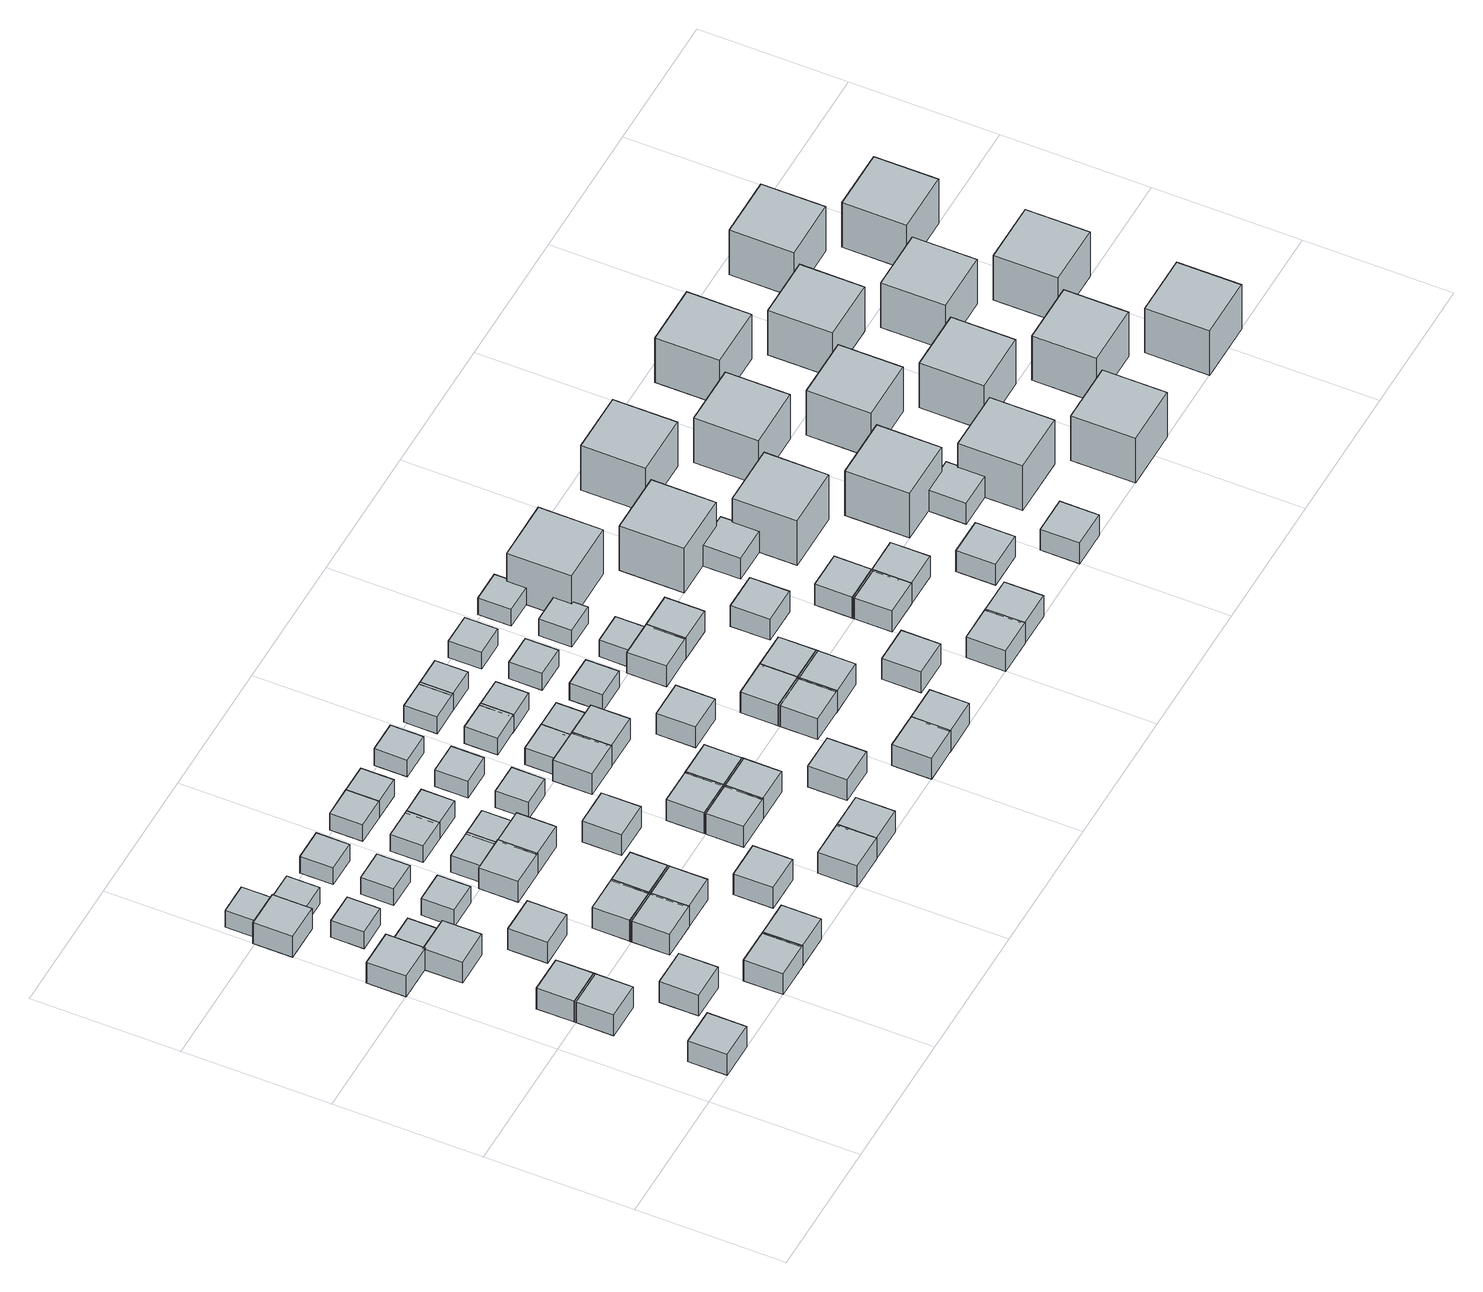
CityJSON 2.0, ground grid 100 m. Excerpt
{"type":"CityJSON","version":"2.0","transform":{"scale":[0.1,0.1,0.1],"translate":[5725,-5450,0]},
"CityObjects":{
"object1":{"type":"GenericCityObject","geometry":[{"type":"Solid","lod":"1","boundaries":[[[[0,1,2,3]],[[4,5,1,0]],[[5,6,2,1]],[[6,7,3,2]],[[7,4,0,3]],[[7,6,5,4]]]]}]},
"object2":{"type":"GenericCityObject","geometry":[{"type":"Solid","lod":"1","boundaries":[[[[8,9,10,11]],[[12,13,9,8]],[[13,14,10,9]],[[14,15,11,10]],[[15,12,8,11]],[[15,14,13,12]]]]}]},
"object3":{"type":"GenericCityObject","geometry":[{"type":"Solid","lod":"1","boundaries":[[[[16,17,18,19]],[[20,21,17,16]],[[21,22,18,17]],[[22,23,19,18]],[[23,20,16,19]],[[23,22,21,20]]]]}]},
"object4":{"type":"GenericCityObject","geometry":[{"type":"Solid","lod":"1","boundaries":[[[[24,25,26,27]],[[28,29,25,24]],[[29,30,26,25]],[[30,31,27,26]],[[31,28,24,27]],[[31,30,29,28]]]]}]},
"object5":{"type":"GenericCityObject","geometry":[{"type":"Solid","lod":"1","boundaries":[[[[32,33,34,35]],[[36,37,33,32]],[[37,38,34,33]],[[38,39,35,34]],[[39,36,32,35]],[[39,38,37,36]]]]}]},
"object6":{"type":"GenericCityObject","geometry":[{"type":"Solid","lod":"1","boundaries":[[[[40,41,42,43]],[[44,45,41,40]],[[45,46,42,41]],[[46,47,43,42]],[[47,44,40,43]],[[47,46,45,44]]]]}]},
"object7":{"type":"GenericCityObject","geometry":[{"type":"Solid","lod":"1","boundaries":[[[[48,49,50,51]],[[52,53,49,48]],[[53,54,50,49]],[[54,55,51,50]],[[55,52,48,51]],[[55,54,53,52]]]]}]},
"object8":{"type":"GenericCityObject","geometry":[{"type":"Solid","lod":"1","boundaries":[[[[56,57,58,59]],[[60,61,57,56]],[[61,62,58,57]],[[62,63,59,58]],[[63,60,56,59]],[[63,62,61,60]]]]}]},
"object9":{"type":"GenericCityObject","geometry":[{"type":"Solid","lod":"1","boundaries":[[[[64,65,66,67]],[[68,69,65,64]],[[69,70,66,65]],[[70,71,67,66]],[[71,68,64,67]],[[71,70,69,68]]]]}]},
"object10":{"type":"GenericCityObject","geometry":[{"type":"Solid","lod":"1","boundaries":[[[[72,73,74,75]],[[76,77,73,72]],[[77,78,74,73]],[[78,79,75,74]],[[79,76,72,75]],[[79,78,77,76]]]]}]},
"object11":{"type":"GenericCityObject","geometry":[{"type":"Solid","lod":"1","boundaries":[[[[80,81,82,83]],[[84,85,81,80]],[[85,86,82,81]],[[86,87,83,82]],[[87,84,80,83]],[[87,86,85,84]]]]}]},
"object12":{"type":"GenericCityObject","geometry":[{"type":"Solid","lod":"1","boundaries":[[[[88,89,90,91]],[[92,93,89,88]],[[93,94,90,89]],[[94,95,91,90]],[[95,92,88,91]],[[95,94,93,92]]]]}]},
"object13":{"type":"GenericCityObject","geometry":[{"type":"Solid","lod":"1","boundaries":[[[[96,97,98,99]],[[100,101,97,96]],[[101,102,98,97]],[[102,103,99,98]],[[103,100,96,99]],[[103,102,101,100]]]]}]},
"object14":{"type":"GenericCityObject","geometry":[{"type":"Solid","lod":"1","boundaries":[[[[104,105,106,107]],[[108,109,105,104]],[[109,110,106,105]],[[110,111,107,106]],[[111,108,104,107]],[[111,110,109,108]]]]}]},
"object15":{"type":"GenericCityObject","geometry":[{"type":"Solid","lod":"1","boundaries":[[[[112,113,114,115]],[[116,117,113,112]],[[117,118,114,113]],[[118,119,115,114]],[[119,116,112,115]],[[119,118,117,116]]]]}]},
"object16":{"type":"GenericCityObject","geometry":[{"type":"Solid","lod":"1","boundaries":[[[[120,121,122,123]],[[124,125,121,120]],[[125,126,122,121]],[[126,127,123,122]],[[127,124,120,123]],[[127,126,125,124]]]]}]},
"object17":{"type":"GenericCityObject","geometry":[{"type":"Solid","lod":"1","boundaries":[[[[128,129,130,131]],[[132,133,129,128]],[[133,134,130,129]],[[134,135,131,130]],[[135,132,128,131]],[[135,134,133,132]]]]}]},
"object18":{"type":"GenericCityObject","geometry":[{"type":"Solid","lod":"1","boundaries":[[[[136,137,138,139]],[[140,141,137,136]],[[141,142,138,137]],[[142,143,139,138]],[[143,140,136,139]],[[143,142,141,140]]]]}]},
"object19":{"type":"GenericCityObject","geometry":[{"type":"Solid","lod":"1","boundaries":[[[[144,145,146,147]],[[148,149,145,144]],[[149,150,146,145]],[[150,151,147,146]],[[151,148,144,147]],[[151,150,149,148]]]]}]},
"object20":{"type":"GenericCityObject","geometry":[{"type":"Solid","lod":"1","boundaries":[[[[152,153,154,155]],[[156,157,153,152]],[[157,158,154,153]],[[158,159,155,154]],[[159,156,152,155]],[[159,158,157,156]]]]}]},
"object21":{"type":"GenericCityObject","geometry":[{"type":"Solid","lod":"1","boundaries":[[[[160,161,162,163]],[[164,165,161,160]],[[165,166,162,161]],[[166,167,163,162]],[[167,164,160,163]],[[167,166,165,164]]]]}]},
"object22":{"type":"GenericCityObject","geometry":[{"type":"Solid","lod":"1","boundaries":[[[[168,169,170,171]],[[172,173,169,168]],[[173,174,170,169]],[[174,175,171,170]],[[175,172,168,171]],[[175,174,173,172]]]]}]},
"object23":{"type":"GenericCityObject","geometry":[{"type":"Solid","lod":"1","boundaries":[[[[176,177,178,179]],[[180,181,177,176]],[[181,182,178,177]],[[182,183,179,178]],[[183,180,176,179]],[[183,182,181,180]]]]}]},
"object24":{"type":"GenericCityObject","geometry":[{"type":"Solid","lod":"1","boundaries":[[[[184,185,186,187]],[[188,189,185,184]],[[189,190,186,185]],[[190,191,187,186]],[[191,188,184,187]],[[191,190,189,188]]]]}]},
"object25":{"type":"GenericCityObject","geometry":[{"type":"Solid","lod":"1","boundaries":[[[[192,193,194,195]],[[196,197,193,192]],[[197,198,194,193]],[[198,199,195,194]],[[199,196,192,195]],[[199,198,197,196]]]]}]},
"object26":{"type":"GenericCityObject","geometry":[{"type":"Solid","lod":"1","boundaries":[[[[200,201,202,203]],[[204,205,201,200]],[[205,206,202,201]],[[206,207,203,202]],[[207,204,200,203]],[[207,206,205,204]]]]}]},
"object27":{"type":"GenericCityObject","geometry":[{"type":"Solid","lod":"1","boundaries":[[[[208,209,210,211]],[[212,213,209,208]],[[213,214,210,209]],[[214,215,211,210]],[[215,212,208,211]],[[215,214,213,212]]]]}]},
"object28":{"type":"GenericCityObject","geometry":[{"type":"Solid","lod":"1","boundaries":[[[[216,217,218,219]],[[220,221,217,216]],[[221,222,218,217]],[[222,223,219,218]],[[223,220,216,219]],[[223,222,221,220]]]]}]},
"object29":{"type":"GenericCityObject","geometry":[{"type":"Solid","lod":"1","boundaries":[[[[224,225,226,227]],[[228,229,225,224]],[[229,230,226,225]],[[230,231,227,226]],[[231,228,224,227]],[[231,230,229,228]]]]}]},
"object30":{"type":"GenericCityObject","geometry":[{"type":"Solid","lod":"1","boundaries":[[[[232,233,234,235]],[[236,237,233,232]],[[237,238,234,233]],[[238,239,235,234]],[[239,236,232,235]],[[239,238,237,236]]]]}]},
"object31":{"type":"GenericCityObject","geometry":[{"type":"Solid","lod":"1","boundaries":[[[[240,241,242,243]],[[244,245,241,240]],[[245,246,242,241]],[[246,247,243,242]],[[247,244,240,243]],[[247,246,245,244]]]]}]},
"object32":{"type":"GenericCityObject","geometry":[{"type":"Solid","lod":"1","boundaries":[[[[248,249,250,251]],[[252,253,249,248]],[[253,254,250,249]],[[254,255,251,250]],[[255,252,248,251]],[[255,254,253,252]]]]}]},
"object33":{"type":"GenericCityObject","geometry":[{"type":"Solid","lod":"1","boundaries":[[[[256,257,258,259]],[[260,261,257,256]],[[261,262,258,257]],[[262,263,259,258]],[[263,260,256,259]],[[263,262,261,260]]]]}]},
"object34":{"type":"GenericCityObject","geometry":[{"type":"Solid","lod":"1","boundaries":[[[[264,265,266,267]],[[268,269,265,264]],[[269,270,266,265]],[[270,271,267,266]],[[271,268,264,267]],[[271,270,269,268]]]]}]},
"object35":{"type":"GenericCityObject","geometry":[{"type":"Solid","lod":"1","boundaries":[[[[272,273,274,275]],[[276,277,273,272]],[[277,278,274,273]],[[278,279,275,274]],[[279,276,272,275]],[[279,278,277,276]]]]}]},
"object36":{"type":"GenericCityObject","geometry":[{"type":"Solid","lod":"1","boundaries":[[[[280,281,282,283]],[[284,285,281,280]],[[285,286,282,281]],[[286,287,283,282]],[[287,284,280,283]],[[287,286,285,284]]]]}]},
"object37":{"type":"GenericCityObject","geometry":[{"type":"Solid","lod":"1","boundaries":[[[[288,289,290,291]],[[292,293,289,288]],[[293,294,290,289]],[[294,295,291,290]],[[295,292,288,291]],[[295,294,293,292]]]]}]},
"object38":{"type":"GenericCityObject","geometry":[{"type":"Solid","lod":"1","boundaries":[[[[296,297,298,299]],[[300,301,297,296]],[[301,302,298,297]],[[302,303,299,298]],[[303,300,296,299]],[[303,302,301,300]]]]}]},
"object39":{"type":"GenericCityObject","geometry":[{"type":"Solid","lod":"1","boundaries":[[[[304,305,306,307]],[[308,309,305,304]],[[309,310,306,305]],[[310,311,307,306]],[[311,308,304,307]],[[311,310,309,308]]]]}]},
"object40":{"type":"GenericCityObject","geometry":[{"type":"Solid","lod":"1","boundaries":[[[[312,313,314,315]],[[316,317,313,312]],[[317,318,314,313]],[[318,319,315,314]],[[319,316,312,315]],[[319,318,317,316]]]]}]},
"object41":{"type":"GenericCityObject","geometry":[{"type":"Solid","lod":"1","boundaries":[[[[320,321,322,323]],[[324,325,321,320]],[[325,326,322,321]],[[326,327,323,322]],[[327,324,320,323]],[[327,326,325,324]]]]}]},
"object42":{"type":"GenericCityObject","geometry":[{"type":"Solid","lod":"1","boundaries":[[[[328,329,330,331]],[[332,333,329,328]],[[333,334,330,329]],[[334,335,331,330]],[[335,332,328,331]],[[335,334,333,332]]]]}]},
"object43":{"type":"GenericCityObject","geometry":[{"type":"Solid","lod":"1","boundaries":[[[[336,337,338,339]],[[340,341,337,336]],[[341,342,338,337]],[[342,343,339,338]],[[343,340,336,339]],[[343,342,341,340]]]]}]},
"object44":{"type":"GenericCityObject","geometry":[{"type":"Solid","lod":"1","boundaries":[[[[344,345,346,347]],[[348,349,345,344]],[[349,350,346,345]],[[350,351,347,346]],[[351,348,344,347]],[[351,350,349,348]]]]}]},
"object45":{"type":"GenericCityObject","geometry":[{"type":"Solid","lod":"1","boundaries":[[[[352,353,354,355]],[[356,357,353,352]],[[357,358,354,353]],[[358,359,355,354]],[[359,356,352,355]],[[359,358,357,356]]]]}]},
"object46":{"type":"GenericCityObject","geometry":[{"type":"Solid","lod":"1","boundaries":[[[[360,361,362,363]],[[364,365,361,360]],[[365,366,362,361]],[[366,367,363,362]],[[367,364,360,363]],[[367,366,365,364]]]]}]},
"object47":{"type":"GenericCityObject","geometry":[{"type":"Solid","lod":"1","boundaries":[[[[368,369,370,371]],[[372,373,369,368]],[[373,374,370,369]],[[374,375,371,370]],[[375,372,368,371]],[[375,374,373,372]]]]}]},
"object48":{"type":"GenericCityObject","geometry":[{"type":"Solid","lod":"1","boundaries":[[[[376,377,378,379]],[[380,381,377,376]],[[381,382,378,377]],[[382,383,379,378]],[[383,380,376,379]],[[383,382,381,380]]]]}]},
"object49":{"type":"GenericCityObject","geometry":[{"type":"Solid","lod":"1","boundaries":[[[[384,385,386,387]],[[388,389,385,384]],[[389,390,386,385]],[[390,391,387,386]],[[391,388,384,387]],[[391,390,389,388]]]]}]},
"object50":{"type":"GenericCityObject","geometry":[{"type":"Solid","lod":"1","boundaries":[[[[392,393,394,395]],[[396,397,393,392]],[[397,398,394,393]],[[398,399,395,394]],[[399,396,392,395]],[[399,398,397,396]]]]}]},
"object51":{"type":"GenericCityObject","geometry":[{"type":"Solid","lod":"1","boundaries":[[[[400,401,402,403]],[[404,405,401,400]],[[405,406,402,401]],[[406,407,403,402]],[[407,404,400,403]],[[407,406,405,404]]]]}]},
"object52":{"type":"GenericCityObject","geometry":[{"type":"Solid","lod":"1","boundaries":[[[[408,409,410,411]],[[412,413,409,408]],[[413,414,410,409]],[[414,415,411,410]],[[415,412,408,411]],[[415,414,413,412]]]]}]},
"object53":{"type":"GenericCityObject","geometry":[{"type":"Solid","lod":"1","boundaries":[[[[416,417,418,419]],[[420,421,417,416]],[[421,422,418,417]],[[422,423,419,418]],[[423,420,416,419]],[[423,422,421,420]]]]}]},
"object54":{"type":"GenericCityObject","geometry":[{"type":"Solid","lod":"1","boundaries":[[[[424,425,426,427]],[[428,429,425,424]],[[429,430,426,425]],[[430,431,427,426]],[[431,428,424,427]],[[431,430,429,428]]]]}]},
"object55":{"type":"GenericCityObject","geometry":[{"type":"Solid","lod":"1","boundaries":[[[[432,433,434,435]],[[436,437,433,432]],[[437,438,434,433]],[[438,439,435,434]],[[439,436,432,435]],[[439,438,437,436]]]]}]},
"object56":{"type":"GenericCityObject","geometry":[{"type":"Solid","lod":"1","boundaries":[[[[440,441,442,443]],[[444,445,441,440]],[[445,446,442,441]],[[446,447,443,442]],[[447,444,440,443]],[[447,446,445,444]]]]}]},
"object57":{"type":"GenericCityObject","geometry":[{"type":"Solid","lod":"1","boundaries":[[[[448,449,450,451]],[[452,453,449,448]],[[453,454,450,449]],[[454,455,451,450]],[[455,452,448,451]],[[455,454,453,452]]]]}]},
"object58":{"type":"GenericCityObject","geometry":[{"type":"Solid","lod":"1","boundaries":[[[[456,457,458,459]],[[460,461,457,456]],[[461,462,458,457]],[[462,463,459,458]],[[463,460,456,459]],[[463,462,461,460]]]]}]},
"object59":{"type":"GenericCityObject","geometry":[{"type":"Solid","lod":"1","boundaries":[[[[464,465,466,467]],[[468,469,465,464]],[[469,470,466,465]],[[470,471,467,466]],[[471,468,464,467]],[[471,470,469,468]]]]}]},
"object60":{"type":"GenericCityObject","geometry":[{"type":"Solid","lod":"1","boundaries":[[[[472,473,474,475]],[[476,477,473,472]],[[477,478,474,473]],[[478,479,475,474]],[[479,476,472,475]],[[479,478,477,476]]]]}]},
"object61":{"type":"GenericCityObject","geometry":[{"type":"Solid","lod":"1","boundaries":[[[[480,481,482,483]],[[484,485,481,480]],[[485,486,482,481]],[[486,487,483,482]],[[487,484,480,483]],[[487,486,485,484]]]]}]},
"object62":{"type":"GenericCityObject","geometry":[{"type":"Solid","lod":"1","boundaries":[[[[488,489,490,491]],[[492,493,489,488]],[[493,494,490,489]],[[494,495,491,490]],[[495,492,488,491]],[[495,494,493,492]]]]}]},
"object63":{"type":"GenericCityObject","geometry":[{"type":"Solid","lod":"1","boundaries":[[[[496,497,498,499]],[[500,501,497,496]],[[501,502,498,497]],[[502,503,499,498]],[[503,500,496,499]],[[503,502,501,500]]]]}]},
"object64":{"type":"GenericCityObject","geometry":[{"type":"Solid","lod":"1","boundaries":[[[[504,505,506,507]],[[508,509,505,504]],[[509,510,506,505]],[[510,511,507,506]],[[511,508,504,507]],[[511,510,509,508]]]]}]},
"object65":{"type":"GenericCityObject","geometry":[{"type":"Solid","lod":"1","boundaries":[[[[512,513,514,515]],[[516,517,513,512]],[[517,518,514,513]],[[518,519,515,514]],[[519,516,512,515]],[[519,518,517,516]]]]}]},
"object66":{"type":"GenericCityObject","geometry":[{"type":"Solid","lod":"1","boundaries":[[[[520,521,522,523]],[[524,525,521,520]],[[525,526,522,521]],[[526,527,523,522]],[[527,524,520,523]],[[527,526,525,524]]]]}]},
"object67":{"type":"GenericCityObject","geometry":[{"type":"Solid","lod":"1","boundaries":[[[[528,529,530,531]],[[532,533,529,528]],[[533,534,530,529]],[[534,535,531,530]],[[535,532,528,531]],[[535,534,533,532]]]]}]},
"object68":{"type":"GenericCityObject","geometry":[{"type":"Solid","lod":"1","boundaries":[[[[536,537,538,539]],[[540,541,537,536]],[[541,542,538,537]],[[542,543,539,538]],[[543,540,536,539]],[[543,542,541,540]]]]}]},
"object69":{"type":"GenericCityObject","geometry":[{"type":"Solid","lod":"1","boundaries":[[[[544,545,546,547]],[[548,549,545,544]],[[549,550,546,545]],[[550,551,547,546]],[[551,548,544,547]],[[551,550,549,548]]]]}]},
"object70":{"type":"GenericCityObject","geometry":[{"type":"Solid","lod":"1","boundaries":[[[[552,553,554,555]],[[556,557,553,552]],[[557,558,554,553]],[[558,559,555,554]],[[559,556,552,555]],[[559,558,557,556]]]]}]},
"object71":{"type":"GenericCityObject","geometry":[{"type":"Solid","lod":"1","boundaries":[[[[560,561,562,563]],[[564,565,561,560]],[[565,566,562,561]],[[566,567,563,562]],[[567,564,560,563]],[[567,566,565,564]]]]}]},
"object72":{"type":"GenericCityObject","geometry":[{"type":"Solid","lod":"1","boundaries":[[[[568,569,570,571]],[[572,573,569,568]],[[573,574,570,569]],[[574,575,571,570]],[[575,572,568,571]],[[575,574,573,572]]]]}]},
"object73":{"type":"GenericCityObject","geometry":[{"type":"Solid","lod":"1","boundaries":[[[[576,577,578,579]],[[580,581,577,576]],[[581,582,578,577]],[[582,583,579,578]],[[583,580,576,579]],[[583,582,581,580]]]]}]},
"object74":{"type":"GenericCityObject","geometry":[{"type":"Solid","lod":"1","boundaries":[[[[584,585,586,587]],[[588,589,585,584]],[[589,590,586,585]],[[590,591,587,586]],[[591,588,584,587]],[[591,590,589,588]]]]}]},
"object75":{"type":"GenericCityObject","geometry":[{"type":"Solid","lod":"1","boundaries":[[[[592,593,594,595]],[[596,597,593,592]],[[597,598,594,593]],[[598,599,595,594]],[[599,596,592,595]],[[599,598,597,596]]]]}]},
"object76":{"type":"GenericCityObject","geometry":[{"type":"Solid","lod":"1","boundaries":[[[[600,601,602,603]],[[604,605,601,600]],[[605,606,602,601]],[[606,607,603,602]],[[607,604,600,603]],[[607,606,605,604]]]]}]},
"object77":{"type":"GenericCityObject","geometry":[{"type":"Solid","lod":"1","boundaries":[[[[608,609,610,611]],[[612,613,609,608]],[[613,614,610,609]],[[614,615,611,610]],[[615,612,608,611]],[[615,614,613,612]]]]}]},
"object78":{"type":"GenericCityObject","geometry":[{"type":"Solid","lod":"1","boundaries":[[[[616,617,618,619]],[[620,621,617,616]],[[621,622,618,617]],[[622,623,619,618]],[[623,620,616,619]],[[623,622,621,620]]]]}]},
"object79":{"type":"GenericCityObject","geometry":[{"type":"Solid","lod":"1","boundaries":[[[[624,625,626,627]],[[628,629,625,624]],[[629,630,626,625]],[[630,631,627,626]],[[631,628,624,627]],[[631,630,629,628]]]]}]},
"object80":{"type":"GenericCityObject","geometry":[{"type":"Solid","lod":"1","boundaries":[[[[632,633,634,635]],[[636,637,633,632]],[[637,638,634,633]],[[638,639,635,634]],[[639,636,632,635]],[[639,638,637,636]]]]}]},
"object81":{"type":"GenericCityObject","geometry":[{"type":"Solid","lod":"1","boundaries":[[[[640,641,642,643]],[[644,645,641,640]],[[645,646,642,641]],[[646,647,643,642]],[[647,644,640,643]],[[647,646,645,644]]]]}]},
"object82":{"type":"GenericCityObject","geometry":[{"type":"Solid","lod":"1","boundaries":[[[[648,649,650,651]],[[652,653,649,648]],[[653,654,650,649]],[[654,655,651,650]],[[655,652,648,651]],[[655,654,653,652]]]]}]},
"object83":{"type":"GenericCityObject","geometry":[{"type":"Solid","lod":"1","boundaries":[[[[656,657,658,659]],[[660,661,657,656]],[[661,662,658,657]],[[662,663,659,658]],[[663,660,656,659]],[[663,662,661,660]]]]}]},
"object84":{"type":"GenericCityObject","geometry":[{"type":"Solid","lod":"1","boundaries":[[[[664,665,666,667]],[[668,669,665,664]],[[669,670,666,665]],[[670,671,667,666]],[[671,668,664,667]],[[671,670,669,668]]]]}]},
"object85":{"type":"GenericCityObject","geometry":[{"type":"Solid","lod":"1","boundaries":[[[[672,673,674,675]],[[676,677,673,672]],[[677,678,674,673]],[[678,679,675,674]],[[679,676,672,675]],[[679,678,677,676]]]]}]},
"object86":{"type":"GenericCityObject","geometry":[{"type":"Solid","lod":"1","boundaries":[[[[680,681,682,683]],[[684,685,681,680]],[[685,686,682,681]],[[686,687,683,682]],[[687,684,680,683]],[[687,686,685,684]]]]}]},
"object87":{"type":"GenericCityObject","geometry":[{"type":"Solid","lod":"1","boundaries":[[[[688,689,690,691]],[[692,693,689,688]],[[693,694,690,689]],[[694,695,691,690]],[[695,692,688,691]],[[695,694,693,692]]]]}]},
"object88":{"type":"GenericCityObject","geometry":[{"type":"Solid","lod":"1","boundaries":[[[[696,697,698,699]],[[700,701,697,696]],[[701,702,698,697]],[[702,703,699,698]],[[703,700,696,699]],[[703,702,701,700]]]]}]},
"object89":{"type":"GenericCityObject","geometry":[{"type":"Solid","lod":"1","boundaries":[[[[704,705,706,707]],[[708,709,705,704]],[[709,710,706,705]],[[710,711,707,706]],[[711,708,704,707]],[[711,710,709,708]]]]}]},
"object90":{"type":"GenericCityObject","geometry":[{"type":"Solid","lod":"1","boundaries":[[[[712,713,714,715]],[[716,717,713,712]],[[717,718,714,713]],[[718,719,715,714]],[[719,716,712,715]],[[719,718,717,716]]]]}]},
"object91":{"type":"GenericCityObject","geometry":[{"type":"Solid","lod":"1","boundaries":[[[[720,721,722,723]],[[724,725,721,720]],[[725,726,722,721]],[[726,727,723,722]],[[727,724,720,723]],[[727,726,725,724]]]]}]},
"object92":{"type":"GenericCityObject","geometry":[{"type":"Solid","lod":"1","boundaries":[[[[728,729,730,731]],[[732,733,729,728]],[[733,734,730,729]],[[734,735,731,730]],[[735,732,728,731]],[[735,734,733,732]]]]}]},
"object93":{"type":"GenericCityObject","geometry":[{"type":"Solid","lod":"1","boundaries":[[[[736,737,738,739]],[[740,741,737,736]],[[741,742,738,737]],[[742,743,739,738]],[[743,740,736,739]],[[743,742,741,740]]]]}]}
},
"vertices":[
[250,0,0],[512,0,0],[512,262,0],[250,262,0],[250,0,175],[512,0,175],[512,262,175],[250,262,175],
[250,750,0],[512,750,0],[512,1012,0],[250,1012,0],[250,750,175],[512,750,175],[512,1012,175],[250,1012,175],
[250,1000,0],[512,1000,0],[512,1262,0],[250,1262,0],[250,1000,175],[512,1000,175],[512,1262,175],[250,1262,175],
[0,2000,0],[262,2000,0],[262,2262,0],[0,2262,0],[0,2000,175],[262,2000,175],[262,2262,175],[0,2262,175],
[620,370,0],[882,370,0],[882,632,0],[620,632,0],[620,370,175],[882,370,175],[882,632,175],[620,632,175],
[250,1750,0],[512,1750,0],[512,2012,0],[250,2012,0],[250,1750,175],[512,1750,175],[512,2012,175],[250,2012,175],
[250,2000,0],[470,2000,0],[470,2220,0],[250,2220,0],[250,2000,140],[470,2000,140],[470,2220,140],[250,2220,140],
[0,2750,0],[262,2750,0],[262,3012,0],[0,3012,0],[0,2750,175],[262,2750,175],[262,3012,175],[0,3012,175],
[50,3000,0],[270,3000,0],[270,3220,0],[50,3220,0],[50,3000,140],[270,3000,140],[270,3220,140],[50,3220,140],
[250,2400,0],[470,2400,0],[470,2620,0],[250,2620,0],[250,2400,140],[470,2400,140],[470,2620,140],[250,2620,140],
[1000,0,0],[1262,0,0],[1262,262,0],[1000,262,0],[1000,0,175],[1262,0,175],[1262,262,175],[1000,262,175],
[620,1370,0],[882,1370,0],[882,1632,0],[620,1632,0],[620,1370,175],[882,1370,175],[882,1632,175],[620,1632,175],
[250,2800,0],[470,2800,0],[470,3020,0],[250,3020,0],[250,2800,140],[470,2800,140],[470,3020,140],[250,3020,140],
[650,2000,0],[870,2000,0],[870,2220,0],[650,2220,0],[650,2000,140],[870,2000,140],[870,2220,140],[650,2220,140],
[1000,750,0],[1262,750,0],[1262,1012,0],[1000,1012,0],[1000,750,175],[1262,750,175],[1262,1012,175],[1000,1012,175],
[1250,0,0],[1512,0,0],[1512,262,0],[1250,262,0],[1250,0,175],[1512,0,175],[1512,262,175],[1250,262,175],
[1000,1000,0],[1262,1000,0],[1262,1262,0],[1000,1262,0],[1000,1000,175],[1262,1000,175],[1262,1262,175],[1000,1262,175],
[650,2400,0],[870,2400,0],[870,2620,0],[650,2620,0],[650,2400,140],[870,2400,140],[870,2620,140],[650,2620,140],
[650,2800,0],[870,2800,0],[870,3020,0],[650,3020,0],[650,2800,140],[870,2800,140],[870,3020,140],[650,3020,140],
[1250,750,0],[1512,750,0],[1512,1012,0],[1250,1012,0],[1250,750,175],[1512,750,175],[1512,1012,175],[1250,1012,175],
[1000,1750,0],[1262,1750,0],[1262,2012,0],[1000,2012,0],[1000,1750,175],[1262,1750,175],[1262,2012,175],[1000,2012,175],
[1250,1000,0],[1512,1000,0],[1512,1262,0],[1250,1262,0],[1250,1000,175],[1512,1000,175],[1512,1262,175],[1250,1262,175],
[1050,2000,0],[1270,2000,0],[1270,2220,0],[1050,2220,0],[1050,2000,140],[1270,2000,140],[1270,2220,140],[1050,2220,140],
[1620,370,0],[1882,370,0],[1882,632,0],[1620,632,0],[1620,370,175],[1882,370,175],[1882,632,175],[1620,632,175],
[1050,2400,0],[1270,2400,0],[1270,2620,0],[1050,2620,0],[1050,2400,140],[1270,2400,140],[1270,2620,140],[1050,2620,140],
[1250,1750,0],[1512,1750,0],[1512,2012,0],[1250,2012,0],[1250,1750,175],[1512,1750,175],[1512,2012,175],[1250,2012,175],
[1250,2000,0],[1470,2000,0],[1470,2220,0],[1250,2220,0],[1250,2000,140],[1470,2000,140],[1470,2220,140],[1250,2220,140],
[1050,2800,0],[1270,2800,0],[1270,3020,0],[1050,3020,0],[1050,2800,140],[1270,2800,140],[1270,3020,140],[1050,3020,140],
[1250,2400,0],[1470,2400,0],[1470,2620,0],[1250,2620,0],[1250,2400,140],[1470,2400,140],[1470,2620,140],[1250,2620,140],
[2000,0,0],[2262,0,0],[2262,262,0],[2000,262,0],[2000,0,175],[2262,0,175],[2262,262,175],[2000,262,175],
[1620,1370,0],[1882,1370,0],[1882,1632,0],[1620,1632,0],[1620,1370,175],[1882,1370,175],[1882,1632,175],[1620,1632,175],
[1250,2800,0],[1470,2800,0],[1470,3020,0],[1250,3020,0],[1250,2800,140],[1470,2800,140],[1470,3020,140],[1250,3020,140],
[1650,2000,0],[1870,2000,0],[1870,2220,0],[1650,2220,0],[1650,2000,140],[1870,2000,140],[1870,2220,140],[1650,2220,140],
[2000,750,0],[2262,750,0],[2262,1012,0],[2000,1012,0],[2000,750,175],[2262,750,175],[2262,1012,175],[2000,1012,175],
[2250,0,0],[2512,0,0],[2512,262,0],[2250,262,0],[2250,0,175],[2512,0,175],[2512,262,175],[2250,262,175],
[2000,1000,0],[2262,1000,0],[2262,1262,0],[2000,1262,0],[2000,1000,175],[2262,1000,175],[2262,1262,175],[2000,1262,175],
[1650,2400,0],[1870,2400,0],[1870,2620,0],[1650,2620,0],[1650,2400,140],[1870,2400,140],[1870,2620,140],[1650,2620,140],
[1650,2800,0],[1870,2800,0],[1870,3020,0],[1650,3020,0],[1650,2800,140],[1870,2800,140],[1870,3020,140],[1650,3020,140],
[2250,750,0],[2512,750,0],[2512,1012,0],[2250,1012,0],[2250,750,175],[2512,750,175],[2512,1012,175],[2250,1012,175],
[2000,1750,0],[2262,1750,0],[2262,2012,0],[2000,2012,0],[2000,1750,175],[2262,1750,175],[2262,2012,175],[2000,2012,175],
[2250,1000,0],[2512,1000,0],[2512,1262,0],[2250,1262,0],[2250,1000,175],[2512,1000,175],[2512,1262,175],[2250,1262,175],
[2050,2000,0],[2270,2000,0],[2270,2220,0],[2050,2220,0],[2050,2000,140],[2270,2000,140],[2270,2220,140],[2050,2220,140],
[2620,370,0],[2882,370,0],[2882,632,0],[2620,632,0],[2620,370,175],[2882,370,175],[2882,632,175],[2620,632,175],
[2050,2400,0],[2270,2400,0],[2270,2620,0],[2050,2620,0],[2050,2400,140],[2270,2400,140],[2270,2620,140],[2050,2620,140],
[2250,1750,0],[2512,1750,0],[2512,2012,0],[2250,2012,0],[2250,1750,175],[2512,1750,175],[2512,2012,175],[2250,2012,175],
[2250,2000,0],[2470,2000,0],[2470,2220,0],[2250,2220,0],[2250,2000,140],[2470,2000,140],[2470,2220,140],[2250,2220,140],
[2050,2800,0],[2270,2800,0],[2270,3020,0],[2050,3020,0],[2050,2800,140],[2270,2800,140],[2270,3020,140],[2050,3020,140],
[2250,2400,0],[2470,2400,0],[2470,2620,0],[2250,2620,0],[2250,2400,140],[2470,2400,140],[2470,2620,140],[2250,2620,140],
[3000,0,0],[3262,0,0],[3262,262,0],[3000,262,0],[3000,0,175],[3262,0,175],[3262,262,175],[3000,262,175],
[2620,1370,0],[2882,1370,0],[2882,1632,0],[2620,1632,0],[2620,1370,175],[2882,1370,175],[2882,1632,175],[2620,1632,175],
[2250,2800,0],[2470,2800,0],[2470,3020,0],[2250,3020,0],[2250,2800,140],[2470,2800,140],[2470,3020,140],[2250,3020,140],
[2650,2000,0],[2870,2000,0],[2870,2220,0],[2650,2220,0],[2650,2000,140],[2870,2000,140],[2870,2220,140],[2650,2220,140],
[3000,750,0],[3262,750,0],[3262,1012,0],[3000,1012,0],[3000,750,175],[3262,750,175],[3262,1012,175],[3000,1012,175],
[3250,0,0],[3512,0,0],[3512,262,0],[3250,262,0],[3250,0,175],[3512,0,175],[3512,262,175],[3250,262,175],
[3000,1000,0],[3262,1000,0],[3262,1262,0],[3000,1262,0],[3000,1000,175],[3262,1000,175],[3262,1262,175],[3000,1262,175],
[2650,2400,0],[2870,2400,0],[2870,2620,0],[2650,2620,0],[2650,2400,140],[2870,2400,140],[2870,2620,140],[2650,2620,140],
[2650,2800,0],[2870,2800,0],[2870,3020,0],[2650,3020,0],[2650,2800,140],[2870,2800,140],[2870,3020,140],[2650,3020,140],
[3250,750,0],[3512,750,0],[3512,1012,0],[3250,1012,0],[3250,750,175],[3512,750,175],[3512,1012,175],[3250,1012,175],
[3000,1750,0],[3262,1750,0],[3262,2012,0],[3000,2012,0],[3000,1750,175],[3262,1750,175],[3262,2012,175],[3000,2012,175],
[3250,1000,0],[3512,1000,0],[3512,1262,0],[3250,1262,0],[3250,1000,175],[3512,1000,175],[3512,1262,175],[3250,1262,175],
[3050,2000,0],[3270,2000,0],[3270,2220,0],[3050,2220,0],[3050,2000,140],[3270,2000,140],[3270,2220,140],[3050,2220,140],
[3620,370,0],[3882,370,0],[3882,632,0],[3620,632,0],[3620,370,175],[3882,370,175],[3882,632,175],[3620,632,175],
[3050,2400,0],[3270,2400,0],[3270,2620,0],[3050,2620,0],[3050,2400,140],[3270,2400,140],[3270,2620,140],[3050,2620,140],
[3250,1750,0],[3512,1750,0],[3512,2012,0],[3250,2012,0],[3250,1750,175],[3512,1750,175],[3512,2012,175],[3250,2012,175],
[3050,2800,0],[3270,2800,0],[3270,3020,0],[3050,3020,0],[3050,2800,140],[3270,2800,140],[3270,3020,140],[3050,3020,140],
[4000,0,0],[4262,0,0],[4262,262,0],[4000,262,0],[4000,0,175],[4262,0,175],[4262,262,175],[4000,262,175],
[3620,1370,0],[3882,1370,0],[3882,1632,0],[3620,1632,0],[3620,1370,175],[3882,1370,175],[3882,1632,175],[3620,1632,175],
[3250,2500,0],[3679,2500,0],[3679,2929,0],[3250,2929,0],[3250,2500,375],[3679,2500,375],[3679,2929,375],[3250,2929,375],
[4000,750,0],[4262,750,0],[4262,1012,0],[4000,1012,0],[4000,750,175],[4262,750,175],[4262,1012,175],[4000,1012,175],
[4250,0,0],[4512,0,0],[4512,262,0],[4250,262,0],[4250,0,175],[4512,0,175],[4512,262,175],[4250,262,175],
[4000,1000,0],[4262,1000,0],[4262,1262,0],[4000,1262,0],[4000,1000,175],[4262,1000,175],[4262,1262,175],[4000,1262,175],
[3750,2000,0],[4179,2000,0],[4179,2429,0],[3750,2429,0],[3750,2000,375],[4179,2000,375],[4179,2429,375],[3750,2429,375],
[4250,750,0],[4512,750,0],[4512,1012,0],[4250,1012,0],[4250,750,175],[4512,750,175],[4512,1012,175],[4250,1012,175],
[4000,1750,0],[4262,1750,0],[4262,2012,0],[4000,2012,0],[4000,1750,175],[4262,1750,175],[4262,2012,175],[4000,2012,175],
[4620,370,0],[4882,370,0],[4882,632,0],[4620,632,0],[4620,370,175],[4882,370,175],[4882,632,175],[4620,632,175],
[4250,1500,0],[4679,1500,0],[4679,1929,0],[4250,1929,0],[4250,1500,375],[4679,1500,375],[4679,1929,375],[4250,1929,375],
[5000,0,0],[5262,0,0],[5262,262,0],[5000,262,0],[5000,0,175],[5262,0,175],[5262,262,175],[5000,262,175],
[4250,2500,0],[4679,2500,0],[4679,2929,0],[4250,2929,0],[4250,2500,375],[4679,2500,375],[4679,2929,375],[4250,2929,375],
[4750,1000,0],[5179,1000,0],[5179,1429,0],[4750,1429,0],[4750,1000,375],[5179,1000,375],[5179,1429,375],[4750,1429,375],
[5000,750,0],[5262,750,0],[5262,1012,0],[5000,1012,0],[5000,750,175],[5262,750,175],[5262,1012,175],[5000,1012,175],
[4750,2000,0],[5179,2000,0],[5179,2429,0],[4750,2429,0],[4750,2000,375],[5179,2000,375],[5179,2429,375],[4750,2429,375],
[5250,500,0],[5679,500,0],[5679,929,0],[5250,929,0],[5250,500,375],[5679,500,375],[5679,929,375],[5250,929,375],
[5250,1500,0],[5679,1500,0],[5679,1929,0],[5250,1929,0],[5250,1500,375],[5679,1500,375],[5679,1929,375],[5250,1929,375],
[5750,0,0],[6179,0,0],[6179,429,0],[5750,429,0],[5750,0,375],[6179,0,375],[6179,429,375],[5750,429,375],
[5250,2500,0],[5679,2500,0],[5679,2929,0],[5250,2929,0],[5250,2500,375],[5679,2500,375],[5679,2929,375],[5250,2929,375],
[5750,1000,0],[6179,1000,0],[6179,1429,0],[5750,1429,0],[5750,1000,375],[6179,1000,375],[6179,1429,375],[5750,1429,375],
[5750,2000,0],[6179,2000,0],[6179,2429,0],[5750,2429,0],[5750,2000,375],[6179,2000,375],[6179,2429,375],[5750,2429,375],
[6250,500,0],[6679,500,0],[6679,929,0],[6250,929,0],[6250,500,375],[6679,500,375],[6679,929,375],[6250,929,375],
[6250,1500,0],[6679,1500,0],[6679,1929,0],[6250,1929,0],[6250,1500,375],[6679,1500,375],[6679,1929,375],[6250,1929,375],
[6750,0,0],[7179,0,0],[7179,429,0],[6750,429,0],[6750,0,375],[7179,0,375],[7179,429,375],[6750,429,375],
[6250,2500,0],[6679,2500,0],[6679,2929,0],[6250,2929,0],[6250,2500,375],[6679,2500,375],[6679,2929,375],[6250,2929,375],
[6750,1000,0],[7179,1000,0],[7179,1429,0],[6750,1429,0],[6750,1000,375],[7179,1000,375],[7179,1429,375],[6750,1429,375],
[6750,2000,0],[7179,2000,0],[7179,2429,0],[6750,2429,0],[6750,2000,375],[7179,2000,375],[7179,2429,375],[6750,2429,375]
]}
